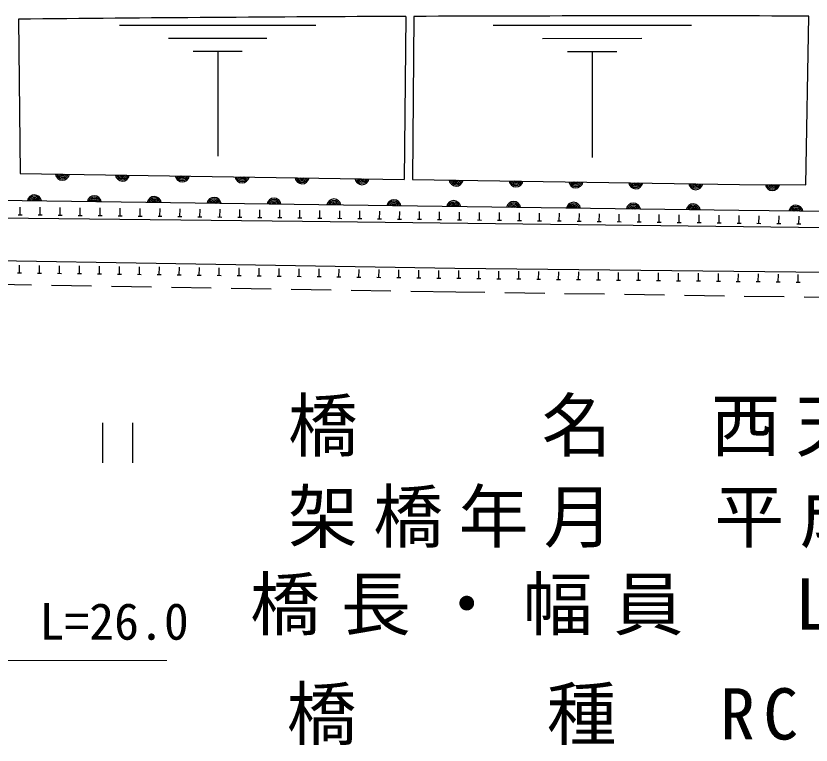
# Model space of a CAD drawing. Units: millimetres, scale not verified. Extents: x 40000 to 680000, y 20000 to 380000.
# Drawn here: x 219946 to 259771, y 252344 to 288850 of the extents above; entities that cross this region are included whole.
import ezdxf
from ezdxf.enums import TextEntityAlignment as Align

# ---------------------------------------------------------------- set-up
doc = ezdxf.new("R2010")
doc.units = ezdxf.units.MM
doc.header["$LTSCALE"] = 1000
doc.layers.add('M-BGD', color=7, linetype='Continuous', lineweight=25)
doc.layers.add('M-STR-HTXT', color=7, linetype='Continuous', lineweight=13)
doc.styles.add('ＭＳ ゴシック', font='')
doc.styles.get('ＭＳ ゴシック').set_extended_font_data('MS Gothic')

msp = doc.modelspace()

# ---------------------------------------------------------------- linework, layer by layer
at = {"layer": 'M-BGD'}
for p, q in [((239469, 288825), (239394, 280668)), ((239882, 288827), (239807, 280662)), ((259499, 280387), (259660, 288842)), ((220076, 288687), (220159, 280956)), ((225136, 288388), (234973, 288389)), ((243841, 288389), (253775, 288390)), ((227596, 287732), (232514, 287733)), ((246325, 287727), (251291, 287728)), ((228825, 287077), (231284, 287077)), ((230055, 287077), (230055, 281831)), ((247567, 287065), (250050, 287066)), ((248808, 287065), (248809, 281768)), ((220159, 280956), (239394, 280668)), ((256152, 279107), (203594, 279828)), ((220164, 278880), (220168, 279280)), ((221164, 278868), (221168, 279268)), ((222164, 278857), (222168, 279257)), ((223164, 278846), (223168, 279246)), ((224163, 278835), (224168, 279235)), ((225163, 278823), (225168, 279223)), ((226163, 278812), (226168, 279212)), ((227163, 278801), (227168, 279201)), ((228163, 278790), (228168, 279190)), ((229163, 278779), (229168, 279179)), ((220264, 278878), (220064, 278881)), ((221264, 278867), (221064, 278869)), ((222264, 278856), (222064, 278858)), ((223264, 278845), (223064, 278847)), ((224263, 278834), (224063, 278836)), ((225263, 278822), (225063, 278825)), ((226263, 278811), (226063, 278813)), ((227263, 278800), (227063, 278802)), ((228263, 278789), (228063, 278791)), ((229263, 278777), (229063, 278780)), ((230163, 278767), (230168, 279167)), ((231163, 278756), (231168, 279156)), ((232163, 278745), (232167, 279145)), ((233163, 278734), (233167, 279134)), ((234163, 278722), (234167, 279122)), ((235163, 278711), (235168, 279111)), ((236163, 278699), (236167, 279099)), ((237163, 278687), (237167, 279087)), ((238163, 278675), (238167, 279075)), ((239163, 278663), (239167, 279063)), ((240162, 278651), (240167, 279051)), ((241162, 278639), (241167, 279039)), ((242162, 278627), (242167, 279027)), ((243162, 278615), (243167, 279015)), ((244162, 278604), (244167, 279004)), ((245162, 278592), (245167, 278992)), ((246162, 278580), (246167, 278980)), ((247162, 278568), (247167, 278968)), ((248162, 278556), (248167, 278956)), ((249162, 278544), (249167, 278944)), ((250162, 278532), (250166, 278932)), ((251162, 278520), (251166, 278920)), ((252162, 278508), (252166, 278908)), ((253162, 278497), (253166, 278897)), ((254161, 278485), (254166, 278885)), ((255161, 278473), (255166, 278873)), ((288861, 278719), (256152, 279107)), ((256161, 278461), (256166, 278861)), ((257161, 278449), (257166, 278849)), ((258161, 278437), (258166, 278837)), ((259161, 278425), (259166, 278825)), ((230263, 278766), (230063, 278768)), ((231263, 278755), (231063, 278757)), ((232263, 278744), (232063, 278746)), ((233263, 278733), (233063, 278735)), ((234263, 278721), (234063, 278724)), ((235263, 278709), (235063, 278712)), ((236263, 278698), (236063, 278700)), ((237263, 278686), (237063, 278688)), ((238263, 278674), (238063, 278676)), ((239262, 278662), (239063, 278664)), ((240262, 278650), (240062, 278652)), ((241262, 278638), (241062, 278640)), ((242262, 278626), (242062, 278629)), ((243262, 278614), (243062, 278617)), ((244262, 278602), (244062, 278605)), ((245262, 278590), (245062, 278593)), ((246262, 278579), (246062, 278581)), ((247262, 278567), (247062, 278569)), ((248262, 278555), (248062, 278557)), ((249262, 278543), (249062, 278545)), ((250262, 278531), (250062, 278533)), ((251262, 278519), (251062, 278522)), ((252262, 278507), (252062, 278510)), ((253262, 278495), (253062, 278498)), ((254261, 278483), (254061, 278486)), ((255261, 278472), (255061, 278474)), ((256261, 278460), (256061, 278462)), ((257261, 278448), (257061, 278450)), ((258261, 278436), (258061, 278438)), ((259261, 278424), (259061, 278426)), ((220128, 275971), (220133, 276371)), ((221128, 275959), (221133, 276359)), ((222128, 275946), (222133, 276346)), ((223128, 275934), (223133, 276334)), ((224128, 275921), (224133, 276321)), ((225128, 275909), (225133, 276309)), ((226128, 275896), (226133, 276296)), ((227128, 275884), (227133, 276284)), ((228128, 275871), (228133, 276271)), ((229128, 275859), (229133, 276259)), ((230128, 275846), (230133, 276246)), ((231128, 275834), (231133, 276234)), ((232128, 275821), (232133, 276221)), ((233127, 275809), (233132, 276209)), ((234127, 275796), (234132, 276196)), ((235127, 275784), (235132, 276184)), ((236127, 275772), (236132, 276171)), ((237127, 275759), (237132, 276159)), ((238127, 275747), (238132, 276147)), ((239127, 275734), (239132, 276134)), ((240127, 275722), (240132, 276122)), ((241127, 275709), (241132, 276109)), ((242127, 275697), (242131, 276097)), ((243127, 275686), (243131, 276086)), ((244127, 275675), (244131, 276075)), ((245127, 275664), (245131, 276064)), ((246126, 275653), (246131, 276053)), ((247126, 275642), (247131, 276042)), ((248126, 275631), (248131, 276031)), ((249126, 275620), (249131, 276020)), ((250126, 275609), (250131, 276009)), ((251126, 275598), (251131, 275998)), ((252126, 275587), (252131, 275986)), ((220228, 275970), (220028, 275972)), ((221228, 275957), (221028, 275960)), ((222228, 275945), (222028, 275947)), ((223228, 275933), (223028, 275935)), ((224228, 275920), (224028, 275923)), ((225228, 275908), (225028, 275910)), ((226228, 275895), (226028, 275898)), ((227228, 275883), (227028, 275885)), ((228228, 275870), (228028, 275873)), ((229228, 275858), (229028, 275860)), ((230228, 275845), (230028, 275848)), ((231228, 275833), (231028, 275835)), ((232228, 275820), (232028, 275823)), ((233227, 275808), (233027, 275810)), ((234227, 275795), (234027, 275798)), ((235227, 275783), (235027, 275785)), ((236227, 275770), (236027, 275773)), ((237227, 275758), (237027, 275760)), ((238227, 275745), (238027, 275748)), ((239227, 275733), (239027, 275735)), ((240227, 275720), (240027, 275723)), ((241227, 275708), (241027, 275710)), ((242227, 275696), (242027, 275698)), ((243227, 275685), (243027, 275687)), ((244227, 275674), (244027, 275676)), ((245227, 275663), (245027, 275665)), ((246226, 275652), (246027, 275654)), ((247226, 275641), (247026, 275643)), ((248226, 275630), (248026, 275632)), ((249226, 275619), (249026, 275621)), ((250226, 275607), (250026, 275610)), ((251226, 275596), (251026, 275599)), ((252226, 275585), (252026, 275588)), ((253126, 275575), (253130, 275975)), ((254126, 275564), (254130, 275964)), ((255126, 275553), (255130, 275953)), ((256126, 275542), (256130, 275942)), ((257126, 275531), (257130, 275931)), ((258126, 275520), (258130, 275920)), ((259126, 275509), (259130, 275909)), ((218734, 275424), (220733, 275391)), ((221733, 275374), (223733, 275341)), ((224733, 275324), (226733, 275291)), ((227732, 275275), (229732, 275242)), ((230732, 275225), (232732, 275192)), ((253226, 275574), (253026, 275577)), ((254226, 275563), (254026, 275566)), ((255226, 275552), (255026, 275554)), ((256226, 275541), (256026, 275543)), ((257226, 275530), (257026, 275532)), ((258226, 275519), (258026, 275521)), ((259226, 275508), (259026, 275510)), ((233732, 275175), (235731, 275142)), ((236731, 275125), (238731, 275092)), ((239731, 275076), (241973, 275038)), ((241973, 275038), (243428, 275017)), ((244428, 275002), (246428, 274973)), ((247428, 274958), (249428, 274929)), ((250428, 274914), (252427, 274885)), ((253427, 274870), (255427, 274841)), ((256427, 274826), (258427, 274797)), ((259427, 274782), (261426, 274753)), ((224290, 268472), (224290, 266472)), ((225790, 268472), (225790, 266472))]:
    msp.add_line(p, q, dxfattribs=at)
for points in [[(239807, 280662), (256177, 280417), (259499, 280387)], [(203232, 279419), (203787, 278909), (234295, 278567), (288126, 277927), (288861, 278719), (288874, 280123)], [(112166, 275797), (128905, 276398), (147220, 276778), (165711, 277157), (184814, 277273), (202750, 277346), (204004, 276850), (241925, 276217), (288485, 275724)]]:
    msp.add_lwpolyline(points, dxfattribs=at)
for centre, radius, start, end in [((252146, -2858589), 3147439, 90.23077, 90.58381), ((252146, -2858589), 3147439, 89.86321, 90.22325), ((222278, 280979), 354, 187.9393, 350.3445), ((222278, 280979), 283, 190.1634, 348.1205), ((222278, 280979), 212, 193.9097, 344.3741), ((222278, 280979), 142, 201.6214, 336.6624), ((222278, 280979), 100, 211.9391, 326.3447), ((222278, 280979), 100, 211.9391, 326.3447), ((225278, 280934), 354, 187.9393, 350.3445), ((225278, 280934), 283, 190.1634, 348.1205), ((225278, 280934), 212, 193.9097, 344.3741), ((225278, 280934), 142, 201.6214, 336.6624), ((225278, 280934), 100, 211.9391, 326.3447), ((225278, 280934), 100, 211.9391, 326.3447), ((228278, 280889), 354, 187.9393, 350.3445), ((228278, 280889), 283, 190.1634, 348.1205), ((228278, 280889), 212, 193.9097, 344.3741), ((228278, 280889), 142, 201.6214, 336.6624), ((228278, 280889), 100, 211.9391, 326.3447), ((228278, 280889), 100, 211.9391, 326.3447), ((231277, 280844), 354, 187.9393, 350.3445), ((231277, 280844), 283, 190.1634, 348.1205), ((231277, 280844), 212, 193.9097, 344.3741), ((231277, 280844), 142, 201.6214, 336.6624), ((231277, 280844), 100, 211.9391, 326.3447), ((231277, 280844), 100, 211.9391, 326.3447), ((234277, 280799), 354, 187.9393, 350.3445), ((234277, 280799), 283, 190.1634, 348.1205), ((234277, 280799), 212, 193.9097, 344.3741), ((234277, 280799), 142, 201.6214, 336.6624), ((234277, 280799), 100, 211.9391, 326.3447), ((234277, 280799), 100, 211.9391, 326.3447), ((237277, 280754), 354, 187.9393, 350.3445), ((237277, 280754), 283, 190.1634, 348.1205), ((237277, 280754), 212, 193.9097, 344.3741), ((237277, 280754), 142, 201.6214, 336.6624), ((237277, 280754), 100, 211.9391, 326.3447), ((237277, 280754), 100, 211.9391, 326.3447), ((241993, 280684), 354, 187.9393, 350.3445), ((241993, 280684), 283, 190.1634, 348.1205), ((241993, 280684), 212, 193.9097, 344.3741), ((241993, 280684), 142, 201.6214, 336.6624), ((241993, 280684), 100, 211.9391, 326.3447), ((241993, 280684), 100, 211.9391, 326.3447), ((244993, 280639), 354, 187.9393, 350.3445), ((244993, 280639), 283, 190.1634, 348.1205), ((244993, 280639), 212, 193.9097, 344.3741), ((244993, 280639), 142, 201.6214, 336.6624), ((244993, 280639), 100, 211.9391, 326.3447), ((244993, 280639), 100, 211.9391, 326.3447), ((247992, 280594), 354, 187.9393, 350.3445), ((247992, 280594), 283, 190.1634, 348.1205), ((247992, 280594), 212, 193.9097, 344.3741), ((247992, 280594), 142, 201.6214, 336.6624), ((247992, 280594), 100, 211.9391, 326.3447), ((247992, 280594), 100, 211.9391, 326.3447), ((250992, 280549), 354, 187.9393, 350.3445), ((250992, 280549), 283, 190.1634, 348.1205), ((250992, 280549), 212, 193.9097, 344.3741), ((250992, 280549), 142, 201.6214, 336.6624), ((250992, 280549), 100, 211.9391, 326.3447), ((250992, 280549), 100, 211.9391, 326.3447), ((253992, 280504), 354, 187.9393, 350.3445), ((253992, 280504), 283, 190.1634, 348.1205), ((253992, 280504), 212, 193.9097, 344.3741), ((253992, 280504), 142, 201.6214, 336.6624), ((253992, 280504), 100, 211.9391, 326.3447), ((253992, 280504), 100, 211.9391, 326.3447), ((257838, 280456), 354, 188.2821, 350.6872), ((257838, 280456), 283, 190.5061, 348.4632), ((257838, 280456), 212, 194.2524, 344.7169), ((257838, 280456), 142, 201.9642, 337.0052), ((257838, 280456), 100, 212.2818, 326.6875), ((257838, 280456), 100, 212.2818, 326.6875), ((220873, 279537), 354, 8.0115, 170.4167), ((220873, 279537), 283, 10.2355, 168.1926), ((220873, 279537), 212, 13.9818, 164.4463), ((220873, 279537), 142, 21.6936, 156.7346), ((220873, 279537), 100, 32.0112, 146.4169), ((220873, 279537), 100, 32.0112, 146.4169), ((223873, 279496), 354, 8.0115, 170.4167), ((223873, 279496), 283, 10.2355, 168.1926), ((223873, 279496), 212, 13.9818, 164.4463), ((223873, 279496), 142, 21.6936, 156.7346), ((223873, 279496), 100, 32.0112, 146.4169), ((223873, 279496), 100, 32.0112, 146.4169), ((226873, 279454), 354, 8.0115, 170.4167), ((226873, 279454), 283, 10.2355, 168.1926), ((226873, 279454), 212, 13.9818, 164.4463), ((226873, 279454), 142, 21.6936, 156.7346), ((229872, 279413), 354, 8.0115, 170.4167), ((229872, 279413), 283, 10.2355, 168.1926), ((229872, 279413), 212, 13.9818, 164.4463), ((232872, 279372), 354, 8.0115, 170.4167), ((232872, 279372), 283, 10.2355, 168.1926), ((232872, 279372), 212, 13.9818, 164.4463), ((235872, 279331), 354, 8.0115, 170.4167), ((235872, 279331), 283, 10.2355, 168.1926), ((238872, 279290), 354, 8.0115, 170.4167), ((238872, 279290), 283, 10.2355, 168.1926), ((241871, 279249), 354, 8.0115, 170.4167), ((226873, 279454), 100, 32.0112, 146.4169), ((226873, 279454), 100, 32.0112, 146.4169), ((229872, 279413), 142, 21.6936, 156.7346), ((229872, 279413), 100, 32.0112, 146.4169), ((229872, 279413), 100, 32.0112, 146.4169), ((232872, 279372), 142, 21.6936, 156.7346), ((232872, 279372), 100, 32.0112, 146.4169), ((232872, 279372), 100, 32.0112, 146.4169), ((235872, 279331), 212, 13.9818, 164.4463), ((235872, 279331), 142, 21.6936, 156.7346), ((235872, 279331), 100, 32.0112, 146.4169), ((235872, 279331), 100, 32.0112, 146.4169), ((238872, 279290), 212, 13.9818, 164.4463), ((238872, 279290), 142, 21.6936, 156.7346), ((238872, 279290), 100, 32.0112, 146.4169), ((238872, 279290), 100, 32.0112, 146.4169), ((241871, 279249), 283, 10.2355, 168.1926), ((241871, 279249), 212, 13.9818, 164.4463), ((241871, 279249), 142, 21.6936, 156.7346), ((241871, 279249), 100, 32.0112, 146.4169), ((241871, 279249), 100, 32.0112, 146.4169), ((244871, 279207), 354, 8.0115, 170.4167), ((244871, 279207), 283, 10.2355, 168.1926), ((244871, 279207), 212, 13.9818, 164.4463), ((244871, 279207), 142, 21.6936, 156.7346), ((244871, 279207), 100, 32.0112, 146.4169), ((244871, 279207), 100, 32.0112, 146.4169), ((247871, 279166), 354, 8.0115, 170.4167), ((247871, 279166), 283, 10.2355, 168.1926), ((247871, 279166), 212, 13.9818, 164.4463), ((247871, 279166), 142, 21.6936, 156.7346), ((247871, 279166), 100, 32.0112, 146.4169), ((247871, 279166), 100, 32.0112, 146.4169), ((250870, 279125), 354, 8.0115, 170.4167), ((250870, 279125), 283, 10.2355, 168.1926), ((250870, 279125), 212, 13.9818, 164.4463), ((250870, 279125), 142, 21.6936, 156.7346), ((250870, 279125), 100, 32.0112, 146.4169), ((250870, 279125), 100, 32.0112, 146.4169), ((253870, 279084), 354, 8.0115, 170.4167), ((253870, 279084), 283, 10.2355, 168.1926), ((253870, 279084), 212, 13.9818, 164.4463), ((253870, 279084), 142, 21.6936, 156.7346), ((253870, 279084), 100, 32.0112, 146.4169), ((253870, 279084), 100, 32.0112, 146.4169), ((259007, 279019), 354, 8.1182, 170.5233), ((259007, 279019), 283, 10.3422, 168.2993), ((259007, 279019), 212, 14.0885, 164.553), ((259007, 279019), 142, 21.8003, 156.8413), ((259007, 279019), 100, 32.1179, 146.5236), ((259007, 279019), 100, 32.1179, 146.5236)]:
    msp.add_arc(centre, radius, start, end, dxfattribs=at)
at = {"layer": 'M-STR-HTXT'}
msp.add_lwpolyline([(203400, 282005), (196049, 256587), (227499, 256587)], dxfattribs=at)

# ---------------------------------------------------------------- texts
at = {"layer": 'M-STR-HTXT', "style": 'ＭＳ ゴシック'}
msp.add_text('ヒューム管φ700\u3000\u3000L=26.0', height=1833, dxfattribs=at).set_placement((213295, 257071), align=Align.BOTTOM_CENTER)
at = {"layer": 'M-STR-HTXT', "char_height": 2566, "attachment_point": 7, "style": 'ＭＳ ゴシック'}
for s, insert in [('\\T1.21;橋\u3000\u3000名\u3000西天田B橋', (233572, 266781)), ('\\T1.22;架橋年月\u3000平成3年3月', (233572, 262197)), ('\\T1.3;橋長・幅員\u3000L=5.0(W=11.5)', (231676, 257438)), ('\\T1.24;橋\u3000\u3000種\u3000RC\\~橋', (233509, 252344))]:
    msp.add_mtext(s, dxfattribs=dict(at, insert=insert))

doc.saveas('drawing.dxf')
